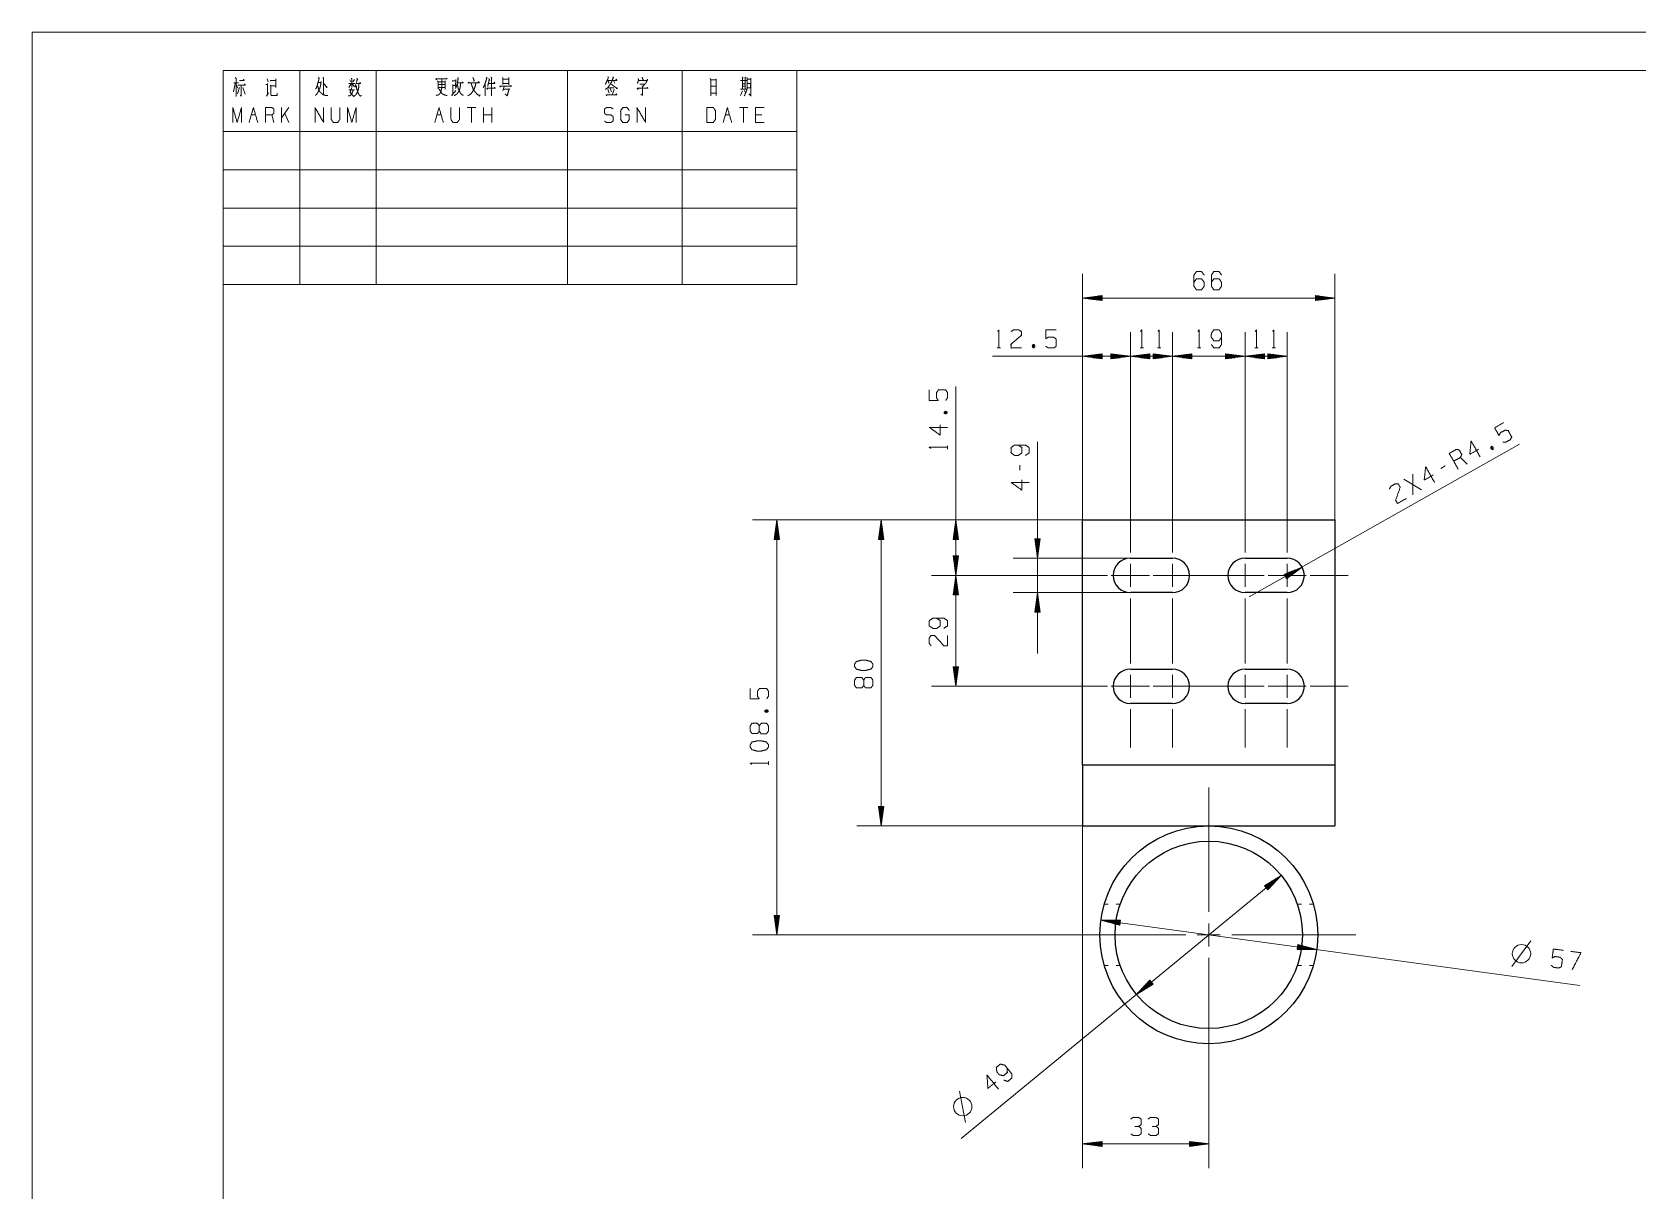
# Paper-space layout 'SHT2' of a CAD drawing. Header units: millimetres. Extents: x 0 to 420, y 0 to 297.
# Drawn here: x 0 to 210, y 145.5 to 297 of the extents above; entities that cross this region are included whole.
import ezdxf

# ---------------------------------------------------------------- set-up
doc = ezdxf.new("R2010")
doc.units = ezdxf.units.MM
doc.layers.add('101', color=7, linetype='Continuous', true_color=0xffffff)

psp = doc.layouts.new('SHT2')

# ---------------------------------------------------------------- linework, layer by layer
at = {"layer": '101', "color": 133, "linetype": 'Continuous', "lineweight": 18}
for p, q in [((0, 297), (0, 0)), ((420, 297), (0, 297)), ((25, 292), (100, 292)), ((25, 292), (25, 5)), ((25, 292), (100, 292)), ((25, 292), (100, 292)), ((415, 292), (25, 292)), ((25, 292), (25, 264)), ((35, 292), (35, 264)), ((45, 292), (45, 264)), ((70, 292), (70, 264)), ((85, 292), (85, 264)), ((100, 292), (100, 264)), ((25, 284), (100, 284)), ((25, 279), (100, 279)), ((25, 274), (100, 274)), ((25, 269), (100, 269)), ((25, 264), (100, 264))]:
    psp.add_line(p, q, dxfattribs=at)
at = {"layer": '101', "color": 72, "linetype": 'Continuous', "lineweight": 18}
for p, q in [((26.57, 290.3), (26.35, 289.18)), ((26.36, 290.36), (26.98, 290.36)), ((26.69, 290.14), (26.91, 289.66)), ((30.74, 290.88), (30.87, 290.49)), ((31.13, 290.07), (31.22, 289.97)), ((37.42, 290.41), (37.77, 290.41)), ((41.69, 290.2), (41.43, 289.78)), ((41.53, 290.78), (41.66, 290.49)), ((41.88, 290.18), (42.11, 289.91)), ((42.14, 290.82), (41.95, 290.49)), ((53.11, 290.49), (53.99, 290.49)), ((53.11, 290.14), (53.98, 290.14)), ((54.01, 290.63), (54.01, 289.56)), ((55, 290.16), (55, 288.89)), ((55.02, 290.01), (55.35, 290.01)), ((55.4, 290.82), (55.37, 289.89)), ((59.27, 290.28), (59.27, 288.65)), ((61.56, 290.86), (62.32, 290.86)), ((61.56, 290.28), (62.32, 290.28)), ((61.73, 289.91), (61.56, 289.33)), ((62.33, 291.05), (62.33, 290.09)), ((76.04, 290.67), (76.21, 290.34)), ((92.86, 289.95), (93.25, 289.95)), ((93.22, 291.13), (93.33, 290.98)), ((27.11, 289.78), (26.88, 288.91)), ((27.56, 289.76), (27.87, 288.87)), ((30.65, 288.62), (30.93, 289.08)), ((41.4, 289.47), (42.16, 289.47)), ((53.1, 289.76), (53.98, 289.76)), ((61.6, 289.56), (62.33, 289.56)), ((75.31, 289.52), (75.48, 289.02)), ((75.35, 289.72), (76.07, 289.72)), ((75.6, 289.62), (75.76, 289.2)), ((76.13, 289.56), (75.92, 288.89)), ((92.92, 289.33), (92.65, 288.71)), ((93.18, 289.37), (93.28, 289.04)), ((93.75, 288.94), (94, 288.69)), ((28.66, 286.17), (29.22, 286.17)), ((31.62, 285.18), (31.34, 286.17)), ((33.59, 287.14), (32.63, 285.78)), ((32.63, 285.18), (32.63, 287.14)), ((33.59, 285.18), (33.04, 286.36)), ((52.94, 286.17), (53.49, 286.17)), ((58.02, 287.14), (56.9, 287.14)), ((57.46, 287.14), (57.46, 285.18)), ((59.02, 285.18), (59.02, 287.14)), ((60.14, 286.17), (59.02, 286.17)), ((60.14, 285.18), (60.14, 287.14)), ((90.65, 286.17), (91.2, 286.17)), ((93.6, 287.14), (92.49, 287.14)), ((93.05, 287.14), (93.05, 285.18)), ((95.45, 286.17), (94.61, 286.17)), ((126.21, 255.7), (126.64, 255.7)), ((130.89, 256.15), (131.05, 255.72)), ((144.9, 255.7), (145.33, 255.7)), ((147.18, 255.7), (147.6, 255.7)), ((152.4, 255.7), (152.83, 255.7)), ((159.9, 255.7), (160.33, 255.7)), ((162.18, 255.7), (162.6, 255.7)), ((119.26, 247.17), (119.68, 247.33)), ((119.71, 242.49), (119.71, 242.92)), ((190.75, 242.77), (191.1, 242.48)), ((129.19, 240.39), (129.19, 239.72)), ((184.8, 240.27), (184.22, 239.94)), ((187.67, 240.51), (186.79, 241.39)), ((181.72, 237.15), (179.38, 238.56)), ((180.55, 236.49), (180.55, 239.22)), ((95.84, 208.14), (96.27, 208.3)), ((96.29, 201.18), (96.29, 201.61)), ((193.51, 174.82), (195.98, 178.16)), ((122.08, 154.43), (121.3, 158.52))]:
    psp.add_line(p, q, dxfattribs=at)
at = {"layer": '101', "color": 22, "linetype": 'Continuous', "lineweight": 18}
for p, q in [((137.38, 233.21), (137.38, 265.4)), ((170.38, 233.21), (170.38, 265.4)), ((139.92, 262.56), (137.38, 262.22)), ((139.92, 262.5), (139.51, 262.5)), ((139.92, 262.55), (139.89, 262.55)), ((139.92, 262.55), (139.89, 262.55)), ((139.92, 261.89), (139.92, 262.56)), ((170.38, 262.22), (167.84, 262.56)), ((167.84, 262.56), (167.84, 261.89)), ((167.84, 262.55), (167.88, 262.55)), ((167.84, 262.55), (167.88, 262.55)), ((167.84, 262.5), (168.26, 262.5)), ((170.38, 262.22), (137.38, 262.22)), ((137.38, 262.22), (139.92, 261.89)), ((139.92, 262.25), (137.58, 262.25)), ((139.92, 262.2), (137.58, 262.2)), ((139.92, 262.3), (137.96, 262.3)), ((139.92, 262.15), (137.96, 262.15)), ((139.92, 262.35), (138.35, 262.35)), ((139.92, 262.1), (138.35, 262.1)), ((139.92, 262.4), (138.73, 262.4)), ((139.92, 262.05), (138.73, 262.05)), ((139.92, 262.45), (139.12, 262.45)), ((139.92, 262), (139.12, 262)), ((139.92, 261.94), (139.51, 261.94)), ((139.92, 261.89), (139.89, 261.89)), ((139.92, 261.89), (139.89, 261.89)), ((167.84, 262.45), (168.65, 262.45)), ((167.84, 262.4), (169.03, 262.4)), ((167.84, 262.35), (169.42, 262.35)), ((167.84, 262.3), (169.8, 262.3)), ((167.84, 262.25), (170.19, 262.25)), ((167.84, 261.89), (170.38, 262.22)), ((167.84, 262.2), (170.19, 262.2)), ((167.84, 262.15), (169.8, 262.15)), ((167.84, 262.1), (169.42, 262.1)), ((167.84, 262.05), (169.03, 262.05)), ((167.84, 262), (168.65, 262)), ((167.84, 261.94), (168.26, 261.94)), ((167.84, 261.89), (167.88, 261.89)), ((167.84, 261.89), (167.88, 261.89)), ((137.38, 233.21), (137.38, 257.78)), ((143.63, 233.96), (143.63, 257.78)), ((143.63, 233.96), (143.63, 257.78)), ((149.13, 233.96), (149.13, 257.78)), ((149.13, 233.96), (149.13, 257.78)), ((158.63, 233.96), (158.63, 257.78)), ((158.63, 233.96), (158.63, 257.78)), ((164.13, 233.96), (164.13, 257.78)), ((143.63, 254.61), (125.58, 254.61)), ((139.92, 254.94), (137.38, 254.61)), ((137.38, 254.61), (139.92, 254.27)), ((139.92, 254.63), (137.58, 254.63)), ((139.92, 254.58), (137.58, 254.58)), ((139.92, 254.68), (137.96, 254.68)), ((139.92, 254.53), (137.96, 254.53)), ((139.92, 254.73), (138.35, 254.73)), ((139.92, 254.48), (138.35, 254.48)), ((139.92, 254.78), (138.73, 254.78)), ((139.92, 254.43), (138.73, 254.43)), ((139.92, 254.83), (139.12, 254.83)), ((139.92, 254.38), (139.12, 254.38)), ((139.92, 254.89), (139.51, 254.89)), ((139.92, 254.33), (139.51, 254.33)), ((139.92, 254.94), (139.89, 254.94)), ((139.92, 254.94), (139.89, 254.94)), ((139.92, 254.28), (139.89, 254.28)), ((139.92, 254.28), (139.89, 254.28)), ((139.92, 254.27), (139.92, 254.94)), ((143.63, 254.61), (141.09, 254.94)), ((141.09, 254.94), (141.09, 254.27)), ((141.09, 254.94), (141.13, 254.94)), ((141.09, 254.94), (141.13, 254.94)), ((141.09, 254.89), (141.51, 254.89)), ((141.09, 254.83), (141.9, 254.83)), ((141.09, 254.78), (142.28, 254.78)), ((141.09, 254.73), (142.67, 254.73)), ((141.09, 254.68), (143.05, 254.68)), ((141.09, 254.63), (143.44, 254.63)), ((141.09, 254.27), (143.63, 254.61)), ((141.09, 254.58), (143.44, 254.58)), ((141.09, 254.53), (143.05, 254.53)), ((141.09, 254.48), (142.67, 254.48)), ((141.09, 254.43), (142.28, 254.43)), ((141.09, 254.38), (141.9, 254.38)), ((141.09, 254.33), (141.51, 254.33)), ((141.09, 254.28), (141.13, 254.28)), ((141.09, 254.28), (141.13, 254.28)), ((146.17, 254.94), (143.63, 254.61)), ((143.63, 254.61), (149.13, 254.61)), ((143.63, 254.61), (146.17, 254.27)), ((146.17, 254.63), (143.83, 254.63)), ((146.17, 254.58), (143.83, 254.58)), ((146.17, 254.68), (144.21, 254.68)), ((146.17, 254.53), (144.21, 254.53)), ((146.17, 254.73), (144.6, 254.73)), ((146.17, 254.48), (144.6, 254.48)), ((146.17, 254.78), (144.98, 254.78)), ((146.17, 254.43), (144.98, 254.43)), ((146.17, 254.83), (145.37, 254.83)), ((146.17, 254.38), (145.37, 254.38)), ((146.17, 254.89), (145.76, 254.89)), ((146.17, 254.33), (145.76, 254.33)), ((146.17, 254.94), (146.14, 254.94)), ((146.17, 254.94), (146.14, 254.94)), ((146.17, 254.28), (146.14, 254.28)), ((146.17, 254.28), (146.14, 254.28)), ((146.17, 254.27), (146.17, 254.94)), ((149.13, 254.61), (146.59, 254.94)), ((146.59, 254.94), (146.59, 254.27)), ((146.59, 254.94), (146.63, 254.94)), ((146.59, 254.94), (146.63, 254.94)), ((146.59, 254.89), (147.01, 254.89)), ((146.59, 254.83), (147.4, 254.83)), ((146.59, 254.78), (147.78, 254.78)), ((146.59, 254.73), (148.17, 254.73)), ((146.59, 254.68), (148.55, 254.68)), ((146.59, 254.63), (148.94, 254.63)), ((146.59, 254.27), (149.13, 254.61)), ((146.59, 254.58), (148.94, 254.58)), ((146.59, 254.53), (148.55, 254.53)), ((146.59, 254.48), (148.17, 254.48)), ((146.59, 254.43), (147.78, 254.43)), ((146.59, 254.38), (147.4, 254.38)), ((146.59, 254.33), (147.01, 254.33)), ((146.59, 254.28), (146.63, 254.28)), ((146.59, 254.28), (146.63, 254.28)), ((151.67, 254.94), (149.13, 254.61)), ((149.13, 254.61), (158.63, 254.61)), ((149.13, 254.61), (151.67, 254.27)), ((151.67, 254.63), (149.33, 254.63)), ((151.67, 254.58), (149.33, 254.58)), ((151.67, 254.68), (149.71, 254.68)), ((151.67, 254.53), (149.71, 254.53)), ((151.67, 254.73), (150.1, 254.73)), ((151.67, 254.48), (150.1, 254.48)), ((151.67, 254.78), (150.48, 254.78)), ((151.67, 254.43), (150.48, 254.43)), ((151.67, 254.83), (150.87, 254.83)), ((151.67, 254.38), (150.87, 254.38)), ((151.67, 254.89), (151.26, 254.89)), ((151.67, 254.33), (151.26, 254.33)), ((151.67, 254.94), (151.64, 254.94)), ((151.67, 254.94), (151.64, 254.94)), ((151.67, 254.28), (151.64, 254.28)), ((151.67, 254.28), (151.64, 254.28)), ((151.67, 254.27), (151.67, 254.94)), ((156.09, 254.94), (156.13, 254.94)), ((156.09, 254.94), (156.13, 254.94)), ((158.63, 254.61), (156.09, 254.94)), ((156.09, 254.94), (156.09, 254.27)), ((156.09, 254.89), (156.51, 254.89)), ((156.09, 254.83), (156.9, 254.83)), ((156.09, 254.78), (157.28, 254.78)), ((156.09, 254.73), (157.67, 254.73)), ((156.09, 254.68), (158.05, 254.68)), ((156.09, 254.63), (158.44, 254.63)), ((156.09, 254.27), (158.63, 254.61)), ((156.09, 254.58), (158.44, 254.58)), ((156.09, 254.53), (158.05, 254.53)), ((156.09, 254.48), (157.67, 254.48)), ((156.09, 254.43), (157.28, 254.43)), ((156.09, 254.38), (156.9, 254.38)), ((156.09, 254.33), (156.51, 254.33)), ((156.09, 254.28), (156.13, 254.28)), ((156.09, 254.28), (156.13, 254.28)), ((161.17, 254.94), (158.63, 254.61)), ((158.63, 254.61), (164.13, 254.61)), ((158.63, 254.61), (161.17, 254.27)), ((161.17, 254.63), (158.83, 254.63)), ((161.17, 254.58), (158.83, 254.58)), ((161.17, 254.68), (159.21, 254.68)), ((161.17, 254.53), (159.21, 254.53)), ((161.17, 254.73), (159.6, 254.73)), ((161.17, 254.48), (159.6, 254.48)), ((161.17, 254.78), (159.98, 254.78)), ((161.17, 254.43), (159.98, 254.43)), ((161.17, 254.83), (160.37, 254.83)), ((161.17, 254.38), (160.37, 254.38)), ((161.17, 254.89), (160.76, 254.89)), ((161.17, 254.33), (160.76, 254.33)), ((161.17, 254.94), (161.14, 254.94)), ((161.17, 254.94), (161.14, 254.94)), ((161.17, 254.28), (161.14, 254.28)), ((161.17, 254.28), (161.14, 254.28)), ((161.17, 254.27), (161.17, 254.94)), ((161.59, 254.94), (161.63, 254.94)), ((161.59, 254.94), (161.59, 254.27)), ((164.13, 254.61), (161.59, 254.94)), ((161.59, 254.94), (161.63, 254.94)), ((161.59, 254.89), (162.01, 254.89)), ((161.59, 254.83), (162.4, 254.83)), ((161.59, 254.78), (162.78, 254.78)), ((161.59, 254.73), (163.17, 254.73)), ((161.59, 254.68), (163.55, 254.68)), ((161.59, 254.63), (163.94, 254.63)), ((161.59, 254.27), (164.13, 254.61)), ((161.59, 254.58), (163.94, 254.58)), ((161.59, 254.53), (163.55, 254.53)), ((161.59, 254.48), (163.17, 254.48)), ((161.59, 254.43), (162.78, 254.43)), ((161.59, 254.38), (162.4, 254.38)), ((161.59, 254.33), (162.01, 254.33)), ((161.59, 254.28), (161.63, 254.28)), ((161.59, 254.28), (161.63, 254.28)), ((120.8, 225.96), (120.8, 250.65)), ((131.49, 243.44), (131.49, 215.77)), ((194.53, 243.14), (159.18, 223.16)), ((137.38, 233.21), (94.21, 233.21)), ((97.38, 233.21), (97.05, 230.67)), ((97.72, 230.67), (97.38, 233.21)), ((97.38, 178.96), (97.38, 233.21)), ((137.38, 233.21), (107.87, 233.21)), ((111.04, 233.21), (110.71, 230.67)), ((111.04, 233.21), (111.04, 193.21)), ((111.37, 230.67), (111.04, 233.21)), ((137.38, 233.21), (117.63, 233.21)), ((120.8, 233.21), (120.47, 230.67)), ((121.14, 230.67), (120.8, 233.21)), ((97.1, 230.67), (97.1, 231.08)), ((97.15, 230.67), (97.15, 231.47)), ((97.21, 230.67), (97.21, 231.86)), ((97.26, 230.67), (97.26, 232.24)), ((97.31, 230.67), (97.31, 232.63)), ((97.36, 230.67), (97.36, 233.01)), ((97.41, 230.67), (97.41, 233.01)), ((97.46, 230.67), (97.46, 232.63)), ((97.51, 230.67), (97.51, 232.24)), ((97.56, 230.67), (97.56, 231.86)), ((97.61, 230.67), (97.61, 231.47)), ((97.66, 230.67), (97.66, 231.08)), ((110.76, 230.67), (110.76, 231.08)), ((110.81, 230.67), (110.81, 231.47)), ((110.86, 230.67), (110.86, 231.86)), ((110.91, 230.67), (110.91, 232.24)), ((110.96, 230.67), (110.96, 232.63)), ((111.01, 230.67), (111.01, 233.01)), ((111.07, 230.67), (111.07, 233.01)), ((111.12, 230.67), (111.12, 232.63)), ((111.17, 230.67), (111.17, 232.24)), ((111.22, 230.67), (111.22, 231.86)), ((111.27, 230.67), (111.27, 231.47)), ((111.32, 230.67), (111.32, 231.08)), ((120.52, 230.67), (120.52, 231.08)), ((120.57, 230.67), (120.57, 231.47)), ((120.62, 230.67), (120.62, 231.86)), ((120.67, 230.67), (120.67, 232.24)), ((120.72, 230.67), (120.72, 232.63)), ((120.78, 230.67), (120.78, 233.01)), ((120.83, 230.67), (120.83, 233.01)), ((120.88, 230.67), (120.88, 232.63)), ((120.93, 230.67), (120.93, 232.24)), ((120.98, 230.67), (120.98, 231.86)), ((121.03, 230.67), (121.03, 231.47)), ((121.08, 230.67), (121.08, 231.08)), ((97.05, 230.67), (97.05, 230.7)), ((97.05, 230.67), (97.05, 230.7)), ((97.05, 230.67), (97.72, 230.67)), ((97.71, 230.67), (97.71, 230.7)), ((97.71, 230.67), (97.71, 230.7)), ((110.71, 230.67), (110.71, 230.7)), ((110.71, 230.67), (110.71, 230.7)), ((110.71, 230.67), (111.37, 230.67)), ((111.37, 230.67), (111.37, 230.7)), ((111.37, 230.67), (111.37, 230.7)), ((120.47, 230.67), (120.47, 230.7)), ((120.47, 230.67), (120.47, 230.7)), ((120.47, 230.67), (121.14, 230.67)), ((121.13, 230.67), (121.13, 230.7)), ((121.13, 230.67), (121.13, 230.7)), ((131.82, 230.75), (131.15, 230.75)), ((131.15, 230.75), (131.49, 228.21)), ((131.16, 230.75), (131.16, 230.71)), ((131.16, 230.75), (131.16, 230.71)), ((131.21, 230.75), (131.21, 230.33)), ((131.26, 230.75), (131.26, 229.94)), ((131.31, 230.75), (131.31, 229.56)), ((131.36, 230.75), (131.36, 229.17)), ((131.41, 230.75), (131.41, 228.78)), ((131.46, 230.75), (131.46, 228.4)), ((131.49, 228.21), (131.82, 230.75)), ((131.51, 230.75), (131.51, 228.4)), ((131.56, 230.75), (131.56, 228.78)), ((131.61, 230.75), (131.61, 229.17)), ((131.67, 230.75), (131.67, 229.56)), ((131.72, 230.75), (131.72, 229.94)), ((131.77, 230.75), (131.77, 230.33)), ((131.82, 230.75), (131.82, 230.71)), ((131.82, 230.75), (131.82, 230.71)), ((120.47, 228.5), (120.47, 228.46)), ((120.47, 228.5), (120.47, 228.46)), ((120.47, 228.5), (120.8, 225.96)), ((121.14, 228.5), (120.47, 228.5)), ((120.52, 228.5), (120.52, 228.08)), ((120.57, 228.5), (120.57, 227.69)), ((120.62, 228.5), (120.62, 227.31)), ((120.67, 228.5), (120.67, 226.92)), ((120.72, 228.5), (120.72, 226.53)), ((120.78, 228.5), (120.78, 226.15)), ((120.8, 225.96), (121.14, 228.5)), ((120.83, 228.5), (120.83, 226.15)), ((120.88, 228.5), (120.88, 226.53)), ((120.93, 228.5), (120.93, 226.92)), ((120.98, 228.5), (120.98, 227.31)), ((121.03, 228.5), (121.03, 227.69)), ((121.08, 228.5), (121.08, 228.08)), ((121.13, 228.5), (121.13, 228.46)), ((121.13, 228.5), (121.13, 228.46)), ((143.63, 228.21), (128.31, 228.21)), ((166.09, 227.06), (163.72, 226.1)), ((163.84, 225.88), (165.55, 226.84)), ((163.87, 225.84), (165.91, 226.99)), ((163.89, 225.79), (165.94, 226.95)), ((164.05, 225.52), (166.09, 227.06)), ((135.63, 225.96), (117.63, 225.96)), ((135.63, 225.96), (117.63, 225.96)), ((120.8, 225.96), (120.47, 223.42)), ((120.67, 223.42), (120.67, 224.99)), ((120.72, 223.42), (120.72, 225.38)), ((120.78, 223.42), (120.78, 225.76)), ((121.14, 223.42), (120.8, 225.96)), ((120.8, 225.96), (120.8, 211.46)), ((120.83, 223.42), (120.83, 225.76)), ((120.88, 223.42), (120.88, 225.38)), ((120.93, 223.42), (120.93, 224.99)), ((163.72, 226.1), (163.75, 226.12)), ((163.72, 226.1), (163.75, 226.12)), ((163.72, 226.1), (164.05, 225.52)), ((163.74, 226.06), (164.11, 226.26)), ((163.77, 226.01), (164.47, 226.41)), ((163.79, 225.97), (164.83, 226.55)), ((163.82, 225.92), (165.19, 226.7)), ((163.92, 225.75), (165.63, 226.71)), ((163.94, 225.7), (165.31, 226.48)), ((163.97, 225.66), (165, 226.24)), ((163.99, 225.61), (164.69, 226.01)), ((164.02, 225.57), (164.38, 225.78)), ((164.04, 225.53), (164.07, 225.54)), ((164.04, 225.53), (164.07, 225.54)), ((120.47, 223.42), (120.47, 223.45)), ((120.47, 223.42), (120.47, 223.45)), ((120.47, 223.42), (121.14, 223.42)), ((120.52, 223.42), (120.52, 223.83)), ((120.57, 223.42), (120.57, 224.22)), ((120.62, 223.42), (120.62, 224.61)), ((120.98, 223.42), (120.98, 224.61)), ((121.03, 223.42), (121.03, 224.22)), ((121.08, 223.42), (121.08, 223.83)), ((121.13, 223.42), (121.13, 223.45)), ((121.13, 223.42), (121.13, 223.45)), ((143.63, 223.71), (128.31, 223.71)), ((131.49, 223.71), (131.15, 221.17)), ((131.36, 221.17), (131.36, 222.74)), ((131.41, 221.17), (131.41, 223.13)), ((131.46, 221.17), (131.46, 223.51)), ((131.82, 221.17), (131.49, 223.71)), ((131.51, 221.17), (131.51, 223.51)), ((131.56, 221.17), (131.56, 223.13)), ((131.61, 221.17), (131.61, 222.74)), ((131.15, 221.17), (131.82, 221.17)), ((131.16, 221.17), (131.16, 221.2)), ((131.16, 221.17), (131.16, 221.2)), ((131.21, 221.17), (131.21, 221.58)), ((131.26, 221.17), (131.26, 221.97)), ((131.31, 221.17), (131.31, 222.36)), ((131.67, 221.17), (131.67, 222.36)), ((131.72, 221.17), (131.72, 221.97)), ((131.77, 221.17), (131.77, 221.58)), ((131.82, 221.17), (131.82, 221.2)), ((131.82, 221.17), (131.82, 221.2)), ((120.47, 214), (120.47, 213.96)), ((120.47, 214), (120.47, 213.96)), ((120.47, 214), (120.8, 211.46)), ((121.14, 214), (120.47, 214)), ((120.52, 214), (120.52, 213.58)), ((120.57, 214), (120.57, 213.19)), ((120.62, 214), (120.62, 212.81)), ((120.67, 214), (120.67, 212.42)), ((120.72, 214), (120.72, 212.03)), ((120.78, 214), (120.78, 211.65)), ((120.8, 211.46), (121.14, 214)), ((120.83, 214), (120.83, 211.65)), ((120.88, 214), (120.88, 212.03)), ((120.93, 214), (120.93, 212.42)), ((120.98, 214), (120.98, 212.81)), ((121.03, 214), (121.03, 213.19)), ((121.08, 214), (121.08, 213.58)), ((121.13, 214), (121.13, 213.96)), ((121.13, 214), (121.13, 213.96)), ((135.63, 211.46), (117.63, 211.46)), ((110.71, 195.75), (110.71, 195.71)), ((110.71, 195.75), (111.04, 193.21)), ((110.71, 195.75), (110.71, 195.71)), ((111.37, 195.75), (110.71, 195.75)), ((110.76, 195.75), (110.76, 195.33)), ((110.81, 195.75), (110.81, 194.94)), ((110.86, 195.75), (110.86, 194.56)), ((110.91, 195.75), (110.91, 194.17)), ((110.96, 195.75), (110.96, 193.78)), ((111.01, 195.75), (111.01, 193.4)), ((111.04, 193.21), (111.37, 195.75)), ((111.07, 195.75), (111.07, 193.4)), ((111.12, 195.75), (111.12, 193.78)), ((111.17, 195.75), (111.17, 194.17)), ((111.22, 195.75), (111.22, 194.56)), ((111.27, 195.75), (111.27, 194.94)), ((111.32, 195.75), (111.32, 195.33)), ((111.37, 195.75), (111.37, 195.71)), ((111.37, 195.75), (111.37, 195.71)), ((137.38, 193.21), (107.87, 193.21)), ((137.38, 193.21), (137.38, 148.45)), ((163.35, 186.73), (121.52, 152.35)), ((163.35, 186.73), (161.17, 185.38)), ((161.17, 185.38), (161.2, 185.4)), ((161.17, 185.38), (161.2, 185.4)), ((161.17, 185.38), (161.6, 184.86)), ((161.21, 185.34), (161.53, 185.6)), ((161.24, 185.3), (161.86, 185.81)), ((161.27, 185.26), (162.19, 186.01)), ((161.3, 185.22), (162.52, 186.22)), ((161.34, 185.18), (162.85, 186.43)), ((161.37, 185.14), (163.18, 186.63)), ((161.4, 185.1), (163.21, 186.59)), ((161.43, 185.06), (162.95, 186.31)), ((161.47, 185.02), (162.68, 186.02)), ((161.5, 184.98), (162.42, 185.74)), ((161.53, 184.95), (162.15, 185.46)), ((161.56, 184.91), (161.88, 185.17)), ((161.59, 184.87), (161.62, 184.89)), ((161.59, 184.87), (161.62, 184.89)), ((161.6, 184.86), (163.35, 186.73)), ((97.05, 181.5), (97.05, 181.46)), ((97.05, 181.5), (97.38, 178.96)), ((97.05, 181.5), (97.05, 181.46)), ((97.72, 181.5), (97.05, 181.5)), ((97.1, 181.5), (97.1, 181.08)), ((97.15, 181.5), (97.15, 180.69)), ((97.21, 181.5), (97.21, 180.31)), ((97.26, 181.5), (97.26, 179.92)), ((97.31, 181.5), (97.31, 179.53)), ((97.36, 181.5), (97.36, 179.15)), ((97.38, 178.96), (97.72, 181.5)), ((97.41, 181.5), (97.41, 179.15)), ((97.46, 181.5), (97.46, 179.53)), ((97.51, 181.5), (97.51, 179.92)), ((97.56, 181.5), (97.56, 180.31)), ((97.61, 181.5), (97.61, 180.69)), ((97.66, 181.5), (97.66, 181.08)), ((97.71, 181.5), (97.71, 181.46)), ((97.71, 181.5), (97.71, 181.46)), ((142.33, 180.87), (139.76, 180.88)), ((139.76, 180.88), (142.24, 180.21)), ((139.76, 180.88), (202.41, 172.34)), ((142.28, 180.51), (139.95, 180.83)), ((142.28, 180.56), (139.96, 180.88)), ((142.27, 180.46), (140.33, 180.73)), ((142.29, 180.61), (140.35, 180.88)), ((142.26, 180.41), (140.7, 180.62)), ((142.3, 180.66), (140.74, 180.88)), ((142.3, 180.71), (141.13, 180.87)), ((142.31, 180.76), (141.52, 180.87)), ((142.32, 180.81), (141.9, 180.87)), ((142.24, 180.21), (142.33, 180.87)), ((142.33, 180.86), (142.29, 180.87)), ((142.33, 180.86), (142.29, 180.87)), ((134.63, 178.96), (94.21, 178.96)), ((142.26, 180.36), (141.08, 180.52)), ((142.25, 180.31), (141.45, 180.42)), ((142.24, 180.26), (141.83, 180.32)), ((142.24, 180.21), (142.2, 180.21)), ((142.24, 180.21), (142.2, 180.21)), ((165.53, 177.71), (165.44, 177.04)), ((165.44, 177.05), (165.47, 177.04)), ((165.44, 177.05), (165.47, 177.04)), ((165.44, 177.04), (168, 177.03)), ((165.45, 177.1), (165.86, 177.04)), ((165.46, 177.2), (166.64, 177.04)), ((165.46, 177.15), (166.25, 177.04)), ((165.47, 177.25), (167.03, 177.04)), ((165.48, 177.35), (167.81, 177.03)), ((165.48, 177.3), (167.42, 177.03)), ((165.49, 177.4), (167.82, 177.08)), ((165.5, 177.5), (167.06, 177.29)), ((165.5, 177.45), (167.44, 177.18)), ((165.51, 177.55), (166.69, 177.39)), ((165.52, 177.65), (165.94, 177.59)), ((165.52, 177.6), (166.31, 177.49)), ((168, 177.03), (165.53, 177.71)), ((165.53, 177.7), (165.56, 177.7)), ((165.53, 177.7), (165.56, 177.7)), ((146.17, 173.05), (144.42, 171.18)), ((144.42, 171.18), (146.59, 172.53)), ((146.37, 172.81), (144.55, 171.32)), ((146.4, 172.77), (144.59, 171.28)), ((146.33, 172.85), (144.82, 171.6)), ((146.43, 172.73), (144.92, 171.49)), ((146.3, 172.89), (145.08, 171.89)), ((146.46, 172.69), (145.25, 171.69)), ((146.27, 172.93), (145.35, 172.17)), ((146.5, 172.65), (145.58, 171.9)), ((146.24, 172.97), (145.62, 172.46)), ((146.21, 173.01), (145.88, 172.74)), ((146.53, 172.61), (145.91, 172.1)), ((146.17, 173.04), (146.15, 173.02)), ((146.17, 173.04), (146.15, 173.02)), ((146.59, 172.53), (146.17, 173.05)), ((146.56, 172.57), (146.24, 172.31)), ((146.59, 172.53), (146.57, 172.51)), ((146.59, 172.53), (146.57, 172.51)), ((153.88, 159.71), (153.88, 148.45)), ((139.92, 151.96), (137.38, 151.63)), ((137.38, 151.63), (139.92, 151.3)), ((137.38, 151.63), (153.88, 151.63)), ((139.92, 151.66), (137.58, 151.66)), ((139.92, 151.6), (137.58, 151.6)), ((139.92, 151.71), (137.96, 151.71)), ((139.92, 151.55), (137.96, 151.55)), ((139.92, 151.76), (138.35, 151.76)), ((139.92, 151.5), (138.35, 151.5)), ((139.92, 151.81), (138.73, 151.81)), ((139.92, 151.45), (138.73, 151.45)), ((139.92, 151.86), (139.12, 151.86)), ((139.92, 151.4), (139.12, 151.4)), ((139.92, 151.91), (139.51, 151.91)), ((139.92, 151.35), (139.51, 151.35)), ((139.92, 151.96), (139.89, 151.96)), ((139.92, 151.96), (139.89, 151.96)), ((139.92, 151.3), (139.89, 151.3)), ((139.92, 151.3), (139.89, 151.3)), ((139.92, 151.3), (139.92, 151.96)), ((151.34, 151.96), (151.38, 151.96)), ((151.34, 151.96), (151.38, 151.96)), ((153.88, 151.63), (151.34, 151.96)), ((151.34, 151.96), (151.34, 151.3)), ((151.34, 151.91), (151.76, 151.91)), ((151.34, 151.86), (152.15, 151.86)), ((151.34, 151.81), (152.53, 151.81)), ((151.34, 151.76), (152.92, 151.76)), ((151.34, 151.71), (153.3, 151.71)), ((151.34, 151.66), (153.69, 151.66)), ((151.34, 151.3), (153.88, 151.63)), ((151.34, 151.6), (153.69, 151.6)), ((151.34, 151.55), (153.3, 151.55)), ((151.34, 151.5), (152.92, 151.5)), ((151.34, 151.45), (152.53, 151.45)), ((151.34, 151.4), (152.15, 151.4)), ((151.34, 151.35), (151.76, 151.35)), ((151.34, 151.3), (151.38, 151.3)), ((151.34, 151.3), (151.38, 151.3))]:
    psp.add_line(p, q, dxfattribs=at)
at = {"layer": '101', "color": 252, "linetype": 'Continuous', "lineweight": 25}
for p, q in [((137.38, 201.21), (137.38, 233.21)), ((137.38, 233.21), (170.38, 233.21)), ((170.38, 233.21), (170.38, 201.21)), ((143.63, 228.21), (149.13, 228.21)), ((158.63, 228.21), (164.13, 228.21)), ((149.13, 223.71), (143.63, 223.71)), ((164.13, 223.71), (158.63, 223.71)), ((143.63, 213.71), (149.13, 213.71)), ((158.63, 213.71), (164.13, 213.71)), ((149.13, 209.21), (143.63, 209.21)), ((164.13, 209.21), (158.63, 209.21)), ((137.38, 201.21), (137.38, 193.21)), ((137.38, 201.21), (170.38, 201.21)), ((170.38, 201.21), (170.38, 193.21)), ((137.38, 193.21), (170.38, 193.21))]:
    psp.add_line(p, q, dxfattribs=at)
at = {"layer": '101', "color": 151, "linetype": 'Continuous', "lineweight": 18}
for p, q in [((143.63, 228.96), (143.63, 233.96)), ((149.13, 228.96), (149.13, 233.96)), ((158.63, 228.96), (158.63, 233.96)), ((164.13, 228.96), (164.13, 233.96)), ((143.63, 224.46), (143.63, 227.46)), ((149.13, 224.46), (149.13, 227.46)), ((158.63, 224.46), (158.63, 227.46)), ((164.13, 224.46), (164.13, 227.46)), ((140.63, 225.96), (135.63, 225.96)), ((146.13, 225.96), (141.13, 225.96)), ((142.13, 225.96), (145.13, 225.96)), ((146.63, 225.96), (151.63, 225.96)), ((147.63, 225.96), (150.63, 225.96)), ((155.63, 225.96), (150.63, 225.96)), ((152.13, 225.96), (157.13, 225.96)), ((161.13, 225.96), (156.13, 225.96)), ((157.13, 225.96), (160.13, 225.96)), ((161.63, 225.96), (166.63, 225.96)), ((162.63, 225.96), (165.63, 225.96)), ((167.13, 225.96), (172.13, 225.96)), ((143.63, 222.96), (143.63, 217.96)), ((149.13, 222.96), (149.13, 217.96)), ((158.63, 222.96), (158.63, 217.96)), ((164.13, 222.96), (164.13, 217.96)), ((143.63, 214.46), (143.63, 219.46)), ((149.13, 214.46), (149.13, 219.46)), ((158.63, 214.46), (158.63, 219.46)), ((164.13, 214.46), (164.13, 219.46)), ((143.63, 209.96), (143.63, 212.96)), ((149.13, 209.96), (149.13, 212.96)), ((158.63, 209.96), (158.63, 212.96)), ((164.13, 209.96), (164.13, 212.96)), ((140.63, 211.46), (135.63, 211.46)), ((146.13, 211.46), (141.13, 211.46)), ((142.13, 211.46), (145.13, 211.46)), ((146.63, 211.46), (151.63, 211.46)), ((147.63, 211.46), (150.63, 211.46)), ((155.63, 211.46), (150.63, 211.46)), ((152.13, 211.46), (157.13, 211.46)), ((161.13, 211.46), (156.13, 211.46)), ((157.13, 211.46), (160.13, 211.46)), ((161.63, 211.46), (166.63, 211.46)), ((162.63, 211.46), (165.63, 211.46)), ((167.13, 211.46), (172.13, 211.46)), ((143.63, 208.46), (143.63, 203.46)), ((149.13, 208.46), (149.13, 203.46)), ((158.63, 208.46), (158.63, 203.46)), ((164.13, 208.46), (164.13, 203.46)), ((153.88, 181.96), (153.88, 198.21)), ((150.88, 178.96), (134.63, 178.96)), ((152.38, 178.96), (155.38, 178.96)), ((153.88, 177.46), (153.88, 180.46)), ((156.88, 178.96), (173.13, 178.96)), ((153.88, 175.96), (153.88, 159.71))]:
    psp.add_line(p, q, dxfattribs=at)
at = {"layer": '101', "color": 53, "linetype": 'Continuous', "lineweight": 18}
for p, q in [((140.73, 182.96), (140.2, 182.96)), ((142.3, 182.96), (141.78, 182.96)), ((165.99, 182.96), (165.47, 182.96)), ((167.56, 182.96), (167.04, 182.96)), ((140.2, 174.96), (140.73, 174.96)), ((141.78, 174.96), (142.3, 174.96)), ((165.47, 174.96), (165.99, 174.96)), ((167.04, 174.96), (167.56, 174.96))]:
    psp.add_line(p, q, dxfattribs=at)
at = {"layer": '101', "color": 150, "linetype": 'Continuous', "lineweight": 25}
for radius in [14.25, 12.25]:
    psp.add_circle((153.88, 178.96), radius, dxfattribs=at)
at = {"layer": '101', "color": 72, "linetype": 'Continuous', "lineweight": 18}
for centre in [(194.78, 176.5), (121.71, 156.5)]:
    psp.add_circle(centre, 1.2, dxfattribs=at)
at = {"layer": '101', "color": 252, "linetype": 'Continuous', "lineweight": 25}
for centre, start, end in [((143.63, 225.96), 90, 270), ((149.13, 225.96), 270, 90), ((158.63, 225.96), 90, 270), ((164.13, 225.96), 270, 90), ((143.63, 211.46), 90, 270), ((149.13, 211.46), 270, 90), ((158.63, 211.46), 90, 270), ((164.13, 211.46), 270, 90)]:
    psp.add_arc(centre, 2.25, start, end, dxfattribs=at)
at = {"layer": '101', "color": 72, "linetype": 'Continuous', "lineweight": 18}
for points, knots in [([(26.57, 291.07), (26.67, 290.94), (26.67, 288.6)], [0, 0, 0.064393, 1, 1]), ([(26.92, 290.07), (27.87, 290.07), (27.81, 290.24), (27.74, 290.09)], [0, 0, 0.737857, 0.874089, 1, 1]), ([(27.1, 290.69), (27.73, 290.69), (27.68, 290.82), (27.64, 290.74)], [0, 0, 0.736257, 0.890366, 1, 1]), ([(27.36, 290.07), (27.36, 288.65), (27.2, 288.73)], [0, 0, 0.887515, 1, 1]), ([(30.55, 290.14), (30.8, 290.14), (30.8, 290.26), (30.8, 288.81)], [0, 0, 0.136549, 0.204721, 1, 1]), ([(31.28, 290.69), (31.21, 290.63), (31.15, 290.69), (31.88, 290.69), (31.88, 290.88), (31.88, 289.78), (31.88, 289.97), (31.22, 289.97), (31.22, 288.83), (31.24, 288.75), (31.35, 288.71), (32.04, 288.71), (32.04, 289.02)], [0, 0, 0.017819, 0.033666, 0.169515, 0.204099, 0.407776, 0.442364, 0.564628, 0.775991, 0.791603, 0.814658, 0.942357, 1, 1]), ([(37.8, 290.55), (37.71, 289.95), (37.65, 289.76), (37.62, 289.62), (37.53, 289.47), (37.46, 289.31), (37.42, 289.18), (37.31, 289.02), (37.23, 288.89), (37.04, 288.71)], [0, 0, 0.296659, 0.392137, 0.46442, 0.547267, 0.635799, 0.700206, 0.795426, 0.869797, 1, 1]), ([(37.46, 291.13), (37.53, 290.94), (37.46, 290.67), (37.43, 290.53), (37.37, 290.34), (37.31, 290.14), (37.26, 289.95), (37.21, 289.78), (37.14, 289.66), (37.05, 289.52)], [0, 0, 0.116545, 0.278927, 0.365002, 0.478708, 0.603961, 0.717668, 0.817418, 0.901357, 1, 1]), ([(37.31, 290.01), (37.37, 289.87), (37.42, 289.7), (37.45, 289.56), (37.59, 289.27), (37.67, 289.18), (37.87, 288.98), (37.99, 288.87), (38.13, 288.79), (38.34, 288.73), (38.53, 288.73), (38.68, 288.71)], [0, 0, 0.075191, 0.157626, 0.228751, 0.384956, 0.438117, 0.578248, 0.65344, 0.734339, 0.837348, 0.928887, 1, 1]), ([(38.05, 291.11), (38.1, 290.96), (38.1, 288.87)], [0, 0, 0.06955, 1, 1]), ([(38.08, 290.38), (38.56, 289.72), (38.56, 289.91)], [0, 0, 0.814818, 1, 1]), ([(41.73, 290.94), (41.86, 290.88), (41.81, 290.92), (41.81, 289.76), (41.81, 290.3), (41.4, 290.3), (42.22, 290.3)], [0, 0, 0.046318, 0.069123, 0.437816, 0.608997, 0.739331, 1, 1]), ([(42.73, 290.2), (42.73, 289.95), (42.7, 289.68), (42.63, 289.39), (42.51, 289.1), (42.38, 288.89), (42.23, 288.71), (42.03, 288.58)], [0, 0, 0.134106, 0.280228, 0.441583, 0.610314, 0.742762, 0.870657, 1, 1]), ([(42.46, 290.96), (42.6, 290.82), (42.55, 290.86), (42.22, 289.8)], [0, 0, 0.143537, 0.187773, 1, 1]), ([(42.38, 290.01), (42.42, 289.8), (42.46, 289.56), (42.55, 289.27), (42.67, 288.98), (42.8, 288.75), (42.99, 288.6), (43.04, 288.75)], [0, 0, 0.122124, 0.267694, 0.442444, 0.622807, 0.774615, 0.912625, 1, 1]), ([(42.44, 290.28), (42.93, 290.28), (42.9, 290.45), (42.85, 290.34)], [0, 0, 0.634119, 0.848445, 1, 1]), ([(52.91, 290.86), (52.88, 290.76), (52.79, 290.88), (54.27, 290.88), (54.2, 290.98), (54.14, 290.88)], [0, 0, 0.054227, 0.130909, 0.87613, 0.940043, 1, 1]), ([(53.57, 290.88), (53.57, 289.72), (53.52, 289.58), (53.51, 289.41), (53.45, 289.2), (53.38, 289.04), (53.29, 288.91), (53.16, 288.81), (53.03, 288.75), (52.82, 288.73)], [0, 0, 0.455623, 0.515134, 0.580482, 0.665033, 0.736192, 0.79598, 0.861823, 0.919058, 1, 1]), ([(53.01, 290.63), (53.1, 290.49), (53.1, 289.58)], [0, 0, 0.156848, 1, 1]), ([(55.06, 290.65), (54.99, 290.57), (54.93, 290.65), (55.37, 290.65)], [0, 0, 0.169755, 0.325542, 1, 1]), ([(56.04, 290.36), (56.03, 290.16), (56, 289.95), (55.97, 289.72), (55.91, 289.52), (55.84, 289.33), (55.75, 289.18), (55.65, 289.02), (55.54, 288.91), (55.41, 288.81), (55.21, 288.71)], [0, 0, 0.105429, 0.211651, 0.328282, 0.437572, 0.539265, 0.625346, 0.724284, 0.79827, 0.883378, 1, 1]), ([(55.67, 291.05), (55.72, 290.96), (55.63, 290.41), (55.51, 289.99), (55.47, 289.85), (55.35, 289.62)], [0, 0, 0.062603, 0.440485, 0.727862, 0.828992, 1, 1]), ([(55.62, 290.18), (55.65, 289.99), (55.69, 289.8), (55.72, 289.6), (55.81, 289.43), (55.88, 289.29), (55.95, 289.12), (56.06, 288.98), (56.2, 288.83), (56.39, 288.73)], [0, 0, 0.109654, 0.220947, 0.342501, 0.451483, 0.545868, 0.651144, 0.754315, 0.874064, 1, 1]), ([(55.67, 290.38), (56.38, 290.38), (56.29, 290.49), (56.17, 290.36)], [0, 0, 0.696293, 0.830826, 1, 1]), ([(57.14, 290.45), (57.05, 290.34), (57.01, 290.38), (58.48, 290.38), (58.38, 290.55), (58.28, 290.41)], [0, 0, 0.066333, 0.095822, 0.818123, 0.913284, 1, 1]), ([(58.04, 290.41), (57.97, 290.01), (57.83, 289.6), (57.56, 289.16), (57.33, 288.87), (56.99, 288.69)], [0, 0, 0.190069, 0.398701, 0.640199, 0.817216, 1, 1]), ([(57.42, 290.3), (57.49, 290.07), (57.66, 289.58), (57.94, 289.18), (58.25, 288.83), (58.53, 288.71), (58.59, 288.79), (58.48, 288.62)], [0, 0, 0.103286, 0.330833, 0.538837, 0.740597, 0.872112, 0.915905, 1, 1]), ([(57.64, 291.07), (57.81, 290.65), (57.83, 290.76), (57.75, 290.55)], [0, 0, 0.581176, 0.716263, 1, 1]), ([(59.43, 291.13), (59.46, 290.98), (59.26, 290.34), (59.19, 290.09), (59.1, 289.95), (59, 289.76)], [0, 0, 0.101083, 0.561706, 0.738774, 0.854629, 1, 1]), ([(59.74, 290.92), (59.84, 290.69), (59.79, 290.78), (59.58, 289.91)], [0, 0, 0.200658, 0.282145, 1, 1]), ([(59.68, 290.3), (60.5, 290.3), (60.44, 290.45), (60.37, 290.3)], [0, 0, 0.720068, 0.857376, 1, 1]), ([(60.01, 291.13), (60.12, 290.98), (60.06, 291.05), (60.06, 288.65)], [0, 0, 0.069697, 0.101625, 1, 1]), ([(61.28, 289.91), (61.23, 289.85), (61.15, 289.95), (62.68, 289.95), (62.6, 290.01), (62.49, 289.91)], [0, 0, 0.038001, 0.105809, 0.873511, 0.927246, 1, 1]), ([(61.5, 291.07), (61.57, 290.98), (61.57, 290.14)], [0, 0, 0.115189, 1, 1]), ([(75.94, 291.15), (76.05, 291.03), (76.01, 291.05), (75.72, 290.38), (75.58, 290.14), (75.44, 289.95), (75.28, 289.72), (74.96, 289.52)], [0, 0, 0.080396, 0.103261, 0.444362, 0.576789, 0.688375, 0.819716, 1, 1]), ([(75.29, 291.17), (75.39, 291.03), (75.37, 291.07), (74.97, 290.16), (75.2, 290.69), (75.72, 290.69), (75.31, 290.69), (75.45, 290.34)], [0, 0, 0.057042, 0.07334, 0.392466, 0.581127, 0.745774, 0.87749, 1, 1]), ([(75.66, 290.26), (75.85, 290.09), (76.04, 289.97), (76.18, 289.87), (76.39, 289.7), (76.58, 289.68), (76.42, 289.6)], [0, 0, 0.194845, 0.370351, 0.508814, 0.712321, 0.860156, 1, 1]), ([(75.89, 290.69), (76.48, 290.69), (76.4, 290.84), (76.33, 290.74)], [0, 0, 0.669422, 0.855054, 1, 1]), ([(79.24, 290.92), (79.36, 290.69), (79.33, 290.78), (79.15, 290.28)], [0, 0, 0.294025, 0.394866, 1, 1]), ([(79.32, 290.67), (80.43, 290.67), (80.5, 290.84), (80.28, 290.36)], [0, 0, 0.611939, 0.711554, 1, 1]), ([(79.48, 290.2), (80.15, 290.2), (80.21, 290.26), (79.87, 289.89), (79.77, 289.97), (79.84, 289.89), (79.84, 288.73), (79.62, 288.87)], [0, 0, 0.230144, 0.259318, 0.430979, 0.476011, 0.513789, 0.910079, 1, 1]), ([(79.77, 291.11), (79.89, 290.82), (79.93, 290.86), (79.89, 290.76)], [0, 0, 0.644011, 0.768354, 1, 1]), ([(88.67, 290.94), (88.75, 290.78), (88.75, 288.69), (88.75, 289.02), (89.45, 289.02), (89.45, 288.71), (89.45, 290.88), (89.45, 290.76), (88.76, 290.76), (88.76, 289.95), (89.46, 289.95)], [0, 0, 0.022322, 0.280074, 0.320905, 0.407511, 0.44579, 0.713751, 0.729062, 0.813864, 0.913394, 1, 1]), ([(92.86, 291.13), (92.97, 290.98), (92.9, 291.07), (92.9, 289.56), (92.62, 289.56), (93.47, 289.56), (93.25, 289.56), (93.25, 291.07), (93.25, 290.67), (92.64, 290.67), (93.43, 290.67), (93.25, 290.67), (93.25, 290.26), (92.87, 290.26)], [0, 0, 0.025061, 0.039924, 0.243199, 0.280605, 0.39479, 0.42432, 0.627595, 0.680502, 0.763188, 0.869498, 0.893122, 0.948813, 1, 1]), ([(93.49, 291.03), (93.53, 290.88), (93.53, 289.7), (93.47, 289.43), (93.34, 289.12), (93.25, 288.87), (93.14, 288.69)], [0, 0, 0.062372, 0.548434, 0.661879, 0.800828, 0.909362, 1, 1]), ([(93.53, 290.86), (94, 290.86), (94, 290.98), (94, 288.62), (94, 290.28), (93.56, 290.28), (93.97, 290.28), (93.97, 289.7), (93.56, 289.7)], [0, 0, 0.072646, 0.091913, 0.457973, 0.714856, 0.782961, 0.846526, 0.936435, 1, 1]), ([(42.01, 289.41), (41.89, 289.16), (41.82, 288.98), (41.69, 288.79), (41.56, 288.69), (41.34, 288.65)], [0, 0, 0.251055, 0.434029, 0.64262, 0.795766, 1, 1]), ([(41.76, 289.68), (41.59, 289.1), (42.03, 288.62)], [0, 0, 0.483237, 1, 1]), ([(53.22, 289.6), (53.29, 289.43), (53.38, 289.29), (53.48, 289.16), (53.55, 289.04), (53.63, 288.94), (53.76, 288.87), (53.9, 288.79), (54.07, 288.75), (54.26, 288.71)], [0, 0, 0.124249, 0.240531, 0.35103, 0.449957, 0.536949, 0.636896, 0.752292, 0.866372, 1, 1]), ([(55.03, 288.89), (54.94, 288.71), (54.88, 288.73), (55.41, 289.37)], [0, 0, 0.187521, 0.244051, 1, 1]), ([(59.58, 289.66), (59.55, 289.52), (59.48, 289.66), (60.58, 289.66), (60.5, 289.78), (60.47, 289.68)], [0, 0, 0.08907, 0.186879, 0.848313, 0.935185, 1, 1]), ([(62.4, 289.62), (62.13, 288.65), (61.85, 288.94)], [0, 0, 0.71586, 1, 1]), ([(75.23, 288.81), (75.12, 288.71), (75.07, 288.81), (76.46, 288.81), (76.39, 288.94), (76.29, 288.79)], [0, 0, 0.078897, 0.135659, 0.837617, 0.910404, 1, 1]), ([(79.33, 289.68), (79.21, 289.52), (79.13, 289.66), (80.57, 289.66), (80.44, 289.76), (80.37, 289.68)], [0, 0, 0.096613, 0.17732, 0.867547, 0.947356, 1, 1]), ([(26.26, 285.18), (26.26, 287.14), (26.82, 285.18), (27.37, 287.14), (27.37, 285.18)], [0, 0, 0.245192, 0.5, 0.754808, 1, 1]), ([(30.51, 285.18), (30.51, 287.14), (31.34, 287.14), (31.62, 286.96), (31.62, 286.36), (31.34, 286.17), (30.51, 286.17)], [0, 0, 0.400952, 0.571035, 0.639278, 0.761676, 0.829917, 1, 1]), ([(37.01, 285.18), (37.01, 287.14), (38.12, 285.18), (38.12, 287.14)], [0, 0, 0.317574, 0.682426, 1, 1]), ([(39.13, 287.14), (39.13, 285.57), (39.39, 285.18), (39.95, 285.18), (40.24, 285.57), (40.24, 287.14)], [0, 0, 0.337152, 0.438599, 0.557781, 0.662848, 1, 1]), ([(41.25, 285.18), (41.25, 287.14), (41.81, 285.18), (42.36, 287.14), (42.36, 285.18)], [0, 0, 0.245192, 0.5, 0.754808, 1, 1]), ([(54.78, 287.14), (54.78, 285.57), (55.05, 285.18), (55.6, 285.18), (55.89, 285.57), (55.89, 287.14)], [0, 0, 0.337152, 0.438599, 0.557781, 0.662848, 1, 1]), ([(74.85, 285.36), (75.13, 285.18), (75.7, 285.18), (75.98, 285.39), (75.98, 285.97), (75.7, 286.17), (75.15, 286.17), (74.85, 286.36), (74.85, 286.96), (75.15, 287.14), (75.7, 287.14), (75.98, 286.96)], [0, 0, 0.068035, 0.184054, 0.254521, 0.372333, 0.442799, 0.555843, 0.626367, 0.748393, 0.81892, 0.931964, 1, 1]), ([(77.55, 286.17), (78.1, 286.17), (78.1, 285.57), (77.82, 285.18), (77.25, 285.18), (76.97, 285.57), (76.97, 286.75), (77.27, 287.14), (77.81, 287.14), (78.09, 286.75)], [0, 0, 0.103295, 0.214797, 0.304261, 0.410274, 0.499739, 0.718892, 0.809956, 0.910533, 1, 1]), ([(79.11, 285.18), (79.11, 287.14), (80.22, 285.18), (80.22, 287.14)], [0, 0, 0.317574, 0.682426, 1, 1]), ([(88.25, 285.18), (89.07, 285.18), (89.36, 285.57), (89.36, 286.75), (89.07, 287.14), (88.25, 287.14), (88.25, 285.18)], [0, 0, 0.142133, 0.227159, 0.431787, 0.516817, 0.65895, 1, 1]), ([(90.37, 285.18), (90.93, 287.14), (91.48, 285.18)], [0, 0, 0.5, 1, 1]), ([(95.73, 285.18), (94.61, 285.18), (94.61, 287.14), (95.73, 287.14)], [0, 0, 0.265389, 0.734611, 1, 1]), ([(151.94, 264.27), (152.26, 264.74), (152.95, 264.74), (153.29, 264.27), (153.29, 263.79), (152.95, 263.32), (152.26, 263.32), (151.94, 263.79), (151.94, 265.22), (152.26, 265.69), (152.95, 265.69), (153.29, 265.22)], [0, 0, 0.076964, 0.169761, 0.248075, 0.312018, 0.390331, 0.483128, 0.560093, 0.751925, 0.82889, 0.921687, 1, 1]), ([(154.22, 264.27), (154.54, 264.74), (155.23, 264.74), (155.56, 264.27), (155.56, 263.79), (155.23, 263.32), (154.54, 263.32), (154.22, 263.79), (154.22, 265.22), (154.54, 265.69), (155.23, 265.69), (155.56, 265.22)], [0, 0, 0.076964, 0.169761, 0.248075, 0.312018, 0.390332, 0.483129, 0.560093, 0.751925, 0.828889, 0.921686, 1, 1]), ([(126.29, 257.87), (126.43, 258.07), (126.43, 255.7)], [0, 0, 0.093493, 1, 1]), ([(128.03, 257.85), (128.35, 258.07), (129.04, 258.07), (129.37, 257.85), (129.37, 257.37), (128.01, 256.17), (128.03, 255.7), (129.37, 255.7)], [0, 0, 0.069692, 0.192977, 0.265273, 0.350228, 0.674739, 0.759753, 1, 1]), ([(132.57, 255.92), (132.9, 255.7), (133.59, 255.7), (133.93, 255.92), (133.93, 256.87), (133.59, 257.12), (132.9, 257.12), (132.57, 256.9), (132.57, 258.07), (133.93, 258.07)], [0, 0, 0.062228, 0.168343, 0.230571, 0.376815, 0.441266, 0.547381, 0.609609, 0.79049, 1, 1]), ([(144.97, 257.87), (145.11, 258.07), (145.11, 255.7)], [0, 0, 0.093493, 1, 1]), ([(147.25, 257.87), (147.39, 258.07), (147.39, 255.7)], [0, 0, 0.093491, 1, 1]), ([(152.47, 257.87), (152.61, 258.07), (152.61, 255.7)], [0, 0, 0.093491, 1, 1]), ([(154.22, 256.17), (154.54, 255.7), (155.23, 255.7), (155.56, 256.17), (155.56, 257.6), (155.23, 258.07), (154.54, 258.07), (154.22, 257.6), (154.2, 257.12), (154.54, 256.65), (155.23, 256.65), (155.56, 257.12)], [0, 0, 0.076857, 0.169525, 0.24773, 0.439295, 0.5175, 0.610168, 0.687025, 0.750923, 0.829127, 0.921795, 1, 1]), ([(159.97, 257.87), (160.11, 258.07), (160.11, 255.7)], [0, 0, 0.093491, 1, 1]), ([(162.25, 257.87), (162.39, 258.07), (162.39, 255.7)], [0, 0, 0.093493, 1, 1]), ([(130.89, 255.72), (131.05, 255.72), (131.14, 255.95), (131.05, 256.15), (130.89, 256.15), (130.8, 255.95), (130.89, 255.72), (131.05, 256.15)], [0, 0, 0.093976, 0.236787, 0.365958, 0.459933, 0.589104, 0.731915, 1, 1]), ([(119.48, 248.85), (119.71, 249.18), (119.71, 249.87), (119.48, 250.21), (118.53, 250.21), (118.28, 249.87), (118.28, 249.18), (118.51, 248.85), (117.33, 248.85), (117.33, 250.21)], [0, 0, 0.062227, 0.168342, 0.230571, 0.376816, 0.441267, 0.547382, 0.609609, 0.79049, 1, 1]), ([(119.68, 247.17), (119.68, 247.33), (119.46, 247.42), (119.26, 247.33), (119.26, 247.17), (119.46, 247.08), (119.68, 247.17), (119.26, 247.33)], [0, 0, 0.09398, 0.236785, 0.365957, 0.459936, 0.589108, 0.731913, 1, 1]), ([(192.32, 243.4), (192.72, 243.37), (193.32, 243.71), (193.5, 244.07), (193.04, 244.9), (192.62, 244.95), (192.02, 244.61), (191.84, 244.25), (191.26, 245.27), (192.44, 245.94)], [0, 0, 0.062229, 0.168345, 0.23057, 0.376815, 0.441265, 0.547379, 0.609608, 0.790489, 1, 1]), ([(118.76, 245.66), (118.76, 244.31), (117.33, 245.32), (119.71, 245.32)], [0, 0, 0.245872, 0.565297, 1, 1]), ([(117.53, 242.57), (117.33, 242.71), (119.71, 242.71)], [0, 0, 0.093486, 1, 1]), ([(129.92, 241.66), (130.39, 241.98), (130.39, 242.67), (129.92, 243.01), (128.49, 243.01), (128.02, 242.67), (128.02, 241.98), (128.49, 241.66), (128.97, 241.64), (129.44, 241.98), (129.44, 242.67), (128.97, 243.01)], [0, 0, 0.076857, 0.169525, 0.247728, 0.439296, 0.517499, 0.610167, 0.687024, 0.750925, 0.829129, 0.921797, 1, 1]), ([(186.5, 239.85), (185.33, 241.92), (186.21, 242.42), (186.61, 242.39), (186.97, 241.76), (186.79, 241.39), (185.91, 240.9)], [0, 0, 0.40095, 0.571034, 0.639278, 0.761672, 0.829916, 1, 1]), ([(189.18, 242.46), (188.01, 241.8), (188.19, 243.54), (189.36, 241.47)], [0, 0, 0.245869, 0.565296, 1, 1]), ([(190.96, 242.4), (191.1, 242.48), (191.06, 242.72), (190.89, 242.85), (190.75, 242.77), (190.77, 242.56), (190.96, 242.4), (190.89, 242.85)], [0, 0, 0.09397, 0.236778, 0.365958, 0.459928, 0.589101, 0.731914, 1, 1]), ([(183.24, 239.1), (182.07, 238.44), (182.24, 240.18), (183.41, 238.11)], [0, 0, 0.245869, 0.565294, 1, 1]), ([(129.44, 238.45), (129.44, 237.11), (128.02, 238.12), (130.39, 238.12)], [0, 0, 0.245869, 0.565294, 1, 1]), ([(177.51, 237.24), (177.68, 237.6), (178.28, 237.94), (178.68, 237.91), (178.92, 237.49), (178.32, 235.78), (178.57, 235.37), (179.74, 236.03)], [0, 0, 0.069692, 0.192978, 0.265275, 0.350229, 0.674741, 0.759752, 1, 1]), ([(119.23, 219.04), (119.71, 219.36), (119.71, 220.05), (119.23, 220.38), (117.81, 220.38), (117.33, 220.05), (117.33, 219.36), (117.81, 219.04), (118.28, 219.02), (118.76, 219.36), (118.76, 220.05), (118.28, 220.38)], [0, 0, 0.076856, 0.169524, 0.247728, 0.439296, 0.517501, 0.610169, 0.687025, 0.750925, 0.829127, 0.921796, 1, 1]), ([(117.56, 216.76), (117.33, 217.08), (117.33, 217.77), (117.56, 218.11), (118.03, 218.11), (119.23, 216.75), (119.71, 216.76), (119.71, 218.11)], [0, 0, 0.069691, 0.192975, 0.265273, 0.350226, 0.674741, 0.759753, 1, 1]), ([(109.95, 214.37), (109.7, 214.71), (109, 214.88), (108.52, 214.88), (107.8, 214.71), (107.57, 214.37), (107.57, 214.04), (107.8, 213.7), (108.52, 213.52), (109, 213.54), (109.7, 213.7), (109.95, 214.04), (109.95, 214.37)], [0, 0, 0.067524, 0.18397, 0.260583, 0.380943, 0.446139, 0.500306, 0.565503, 0.685862, 0.762528, 0.878309, 0.945833, 1, 1]), ([(108.75, 211.58), (108.52, 211.26), (107.8, 211.26), (107.57, 211.58), (107.57, 212.27), (107.8, 212.61), (108.52, 212.61), (108.75, 212.27), (108.75, 211.58), (109, 211.25), (109.7, 211.25), (109.95, 211.58), (109.95, 212.27), (109.72, 212.61), (109, 212.61), (108.75, 212.27)], [0, 0, 0.047572, 0.136084, 0.183656, 0.267813, 0.317164, 0.405676, 0.455028, 0.539184, 0.590296, 0.675755, 0.726867, 0.811023, 0.860375, 0.948886, 1, 1]), ([(96.07, 209.81), (96.29, 210.15), (96.29, 210.84), (96.07, 211.17), (95.12, 211.17), (94.87, 210.84), (94.87, 210.15), (95.09, 209.81), (93.92, 209.81), (93.92, 211.17)], [0, 0, 0.062227, 0.168345, 0.230572, 0.376816, 0.441264, 0.547383, 0.609609, 0.79049, 1, 1]), ([(96.27, 208.14), (96.27, 208.3), (96.04, 208.39), (95.84, 208.3), (95.84, 208.14), (96.04, 208.05), (96.27, 208.14), (95.84, 208.3)], [0, 0, 0.09398, 0.236785, 0.365957, 0.459936, 0.589108, 0.731913, 1, 1]), ([(95.09, 205.6), (94.87, 205.28), (94.14, 205.28), (93.92, 205.6), (93.92, 206.29), (94.14, 206.62), (94.87, 206.62), (95.09, 206.29), (95.09, 205.6), (95.34, 205.26), (96.04, 205.26), (96.29, 205.6), (96.29, 206.29), (96.07, 206.62), (95.34, 206.62), (95.09, 206.29)], [0, 0, 0.047572, 0.136084, 0.183656, 0.267812, 0.317163, 0.405675, 0.455026, 0.539182, 0.590295, 0.675754, 0.726868, 0.811024, 0.860375, 0.948887, 1, 1]), ([(96.29, 203.83), (96.04, 204.17), (95.34, 204.34), (94.87, 204.34), (94.14, 204.17), (93.92, 203.83), (93.92, 203.5), (94.14, 203.16), (94.87, 202.98), (95.34, 203), (96.04, 203.16), (96.29, 203.5), (96.29, 203.83)], [0, 0, 0.067527, 0.183972, 0.260584, 0.380943, 0.446142, 0.500305, 0.565505, 0.685864, 0.762529, 0.87831, 0.945837, 1, 1]), ([(94.12, 201.26), (93.92, 201.4), (96.29, 201.4)], [0, 0, 0.093486, 1, 1]), ([(198.66, 174.98), (198.96, 174.72), (199.64, 174.62), (200, 174.8), (200.13, 175.74), (199.83, 176.03), (199.15, 176.13), (198.79, 175.95), (198.95, 177.11), (200.29, 176.93)], [0, 0, 0.06223, 0.168343, 0.230572, 0.376816, 0.441263, 0.54738, 0.609606, 0.790489, 1, 1]), ([(201.39, 174.38), (202.55, 176.62), (201.22, 176.8)], [0, 0, 0.652469, 1, 1]), ([(127.06, 159.97), (127.61, 159.8), (128.14, 160.24), (128.1, 160.82), (127.2, 161.92), (126.64, 162.07), (126.1, 161.64), (126.16, 161.07), (126.45, 160.69), (127.01, 160.53), (127.54, 160.97), (127.5, 161.55)], [0, 0, 0.076857, 0.169525, 0.247729, 0.439297, 0.517499, 0.610169, 0.687025, 0.750925, 0.829129, 0.921796, 1, 1]), ([(126.04, 159.74), (125, 158.89), (124.88, 160.63), (126.38, 158.79)], [0, 0, 0.245869, 0.565295, 1, 1]), ([(144.7, 153.92), (145.04, 154.15), (145.04, 154.87), (144.7, 155.1), (144.01, 155.1), (143.67, 154.87)], [0, 0, 0.153875, 0.429853, 0.583728, 0.846125, 1, 1]), ([(143.69, 152.95), (144.01, 152.72), (144.7, 152.72), (145.04, 152.95), (145.04, 153.67), (144.7, 153.92), (144.19, 153.92)], [0, 0, 0.124122, 0.343688, 0.472447, 0.703377, 0.836731, 1, 1]), ([(146.98, 153.92), (147.31, 154.15), (147.31, 154.87), (146.98, 155.1), (146.29, 155.1), (145.95, 154.87)], [0, 0, 0.153875, 0.429853, 0.583728, 0.846125, 1, 1]), ([(145.97, 152.95), (146.29, 152.72), (146.98, 152.72), (147.31, 152.95), (147.31, 153.67), (146.98, 153.92), (146.46, 153.92)], [0, 0, 0.124123, 0.343689, 0.472449, 0.703379, 0.836734, 1, 1])]:
    psp.add_open_spline(points, degree=1, knots=knots, dxfattribs=at)
for points in [[(28.38, 285.18), (28.94, 287.14), (29.5, 285.18)], [(52.66, 285.18), (53.22, 287.14), (53.77, 285.18)]]:
    psp.add_open_spline(points, degree=1, dxfattribs=at)

doc.saveas('drawing.dxf')
